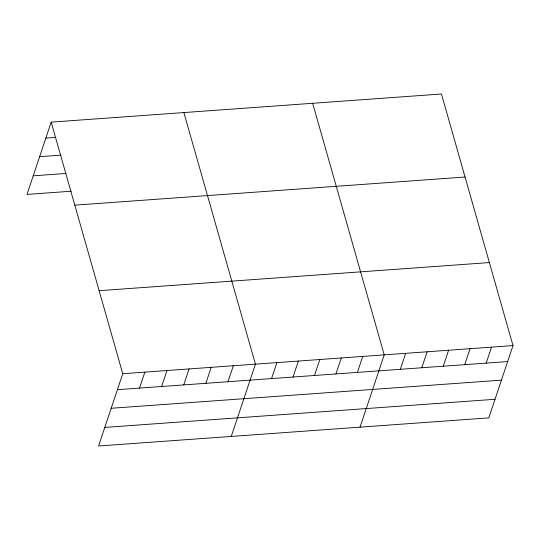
<?xml version="1.0" encoding="UTF-8"?>
<svg xmlns="http://www.w3.org/2000/svg" width="540" height="540" viewBox="0 0 540 540"><rect width="100%" height="100%" fill="white"/><g stroke="black" fill="none" stroke-linecap="round" stroke-linejoin="round"><path stroke-width="0.81" d="M51.185 122.128L122.749 373.714L98.564 445.993L488.815 417.872L513 345.593L441.437 94.007L51.185 122.128L27 194.407L71.226 191.221M139.516 388.098L144.862 372.121M161.629 386.505L166.982 370.528M183.749 384.912L189.095 368.935M205.862 383.319L211.208 367.342M227.975 381.726L233.321 365.749M231.248 436.435L255.434 364.156L183.87 112.57M271.553 378.587L276.899 362.603M293.018 377.042L298.363 361.058M314.483 375.489L319.829 359.512M335.941 373.943L341.287 357.966M357.406 372.398L362.752 356.42M360.031 427.154L384.217 354.875L312.653 103.289M400.336 369.306L405.682 353.322M421.801 367.76L427.147 351.776M443.259 366.208L448.612 350.231M464.724 364.662L470.07 348.685M486.189 363.116L491.535 347.139M45.839 138.112L55.667 137.403M39.623 156.688L60.919 155.156M33.217 175.831L65.981 173.468M74.803 205.153L465.048 177.032M99.131 290.696L489.382 262.568M122.749 373.714L513 345.593M117.403 389.691L507.654 361.57M111.186 408.274L501.437 380.147M104.78 427.417L495.032 399.289"/></g></svg>
